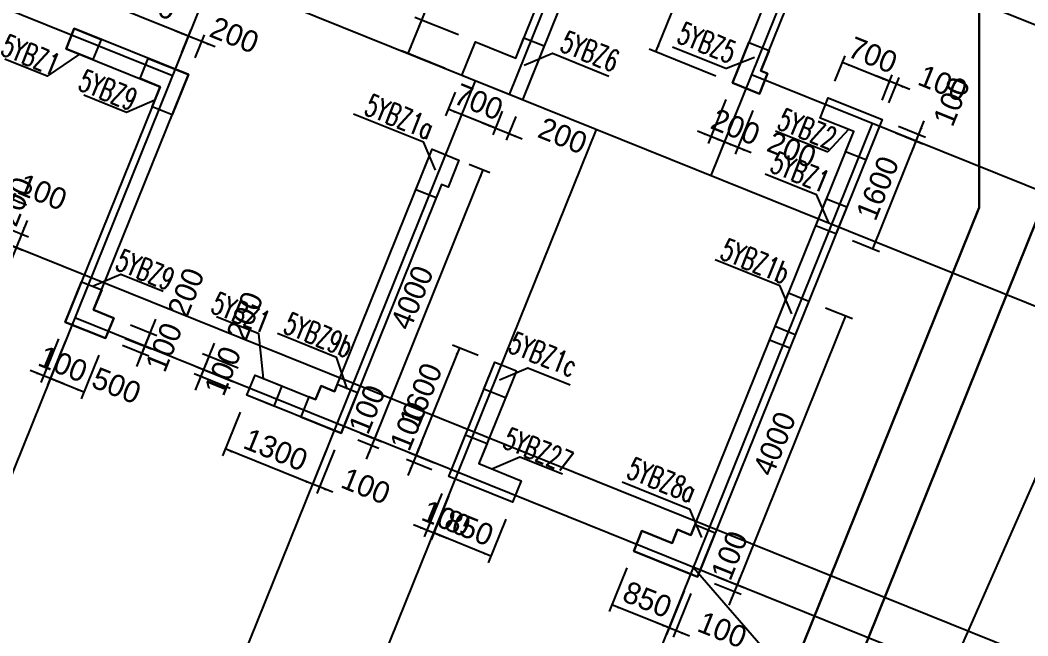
# Model space of a CAD drawing. Extents: x 387171 to 699106, y 11966 to 245688.
# Drawn here: x 553783 to 567677, y 69925 to 78418 of the extents above; entities that cross this region are included whole.
import ezdxf

# ---------------------------------------------------------------- set-up
doc = ezdxf.new("R2010")
doc.units = 0
doc.header["$LTSCALE"] = 100
doc.header["$MEASUREMENT"] = 0
doc.linetypes.add('DASHED', pattern=[19.05, 12.7, -6.35])
for name, color, linetype in [('b边缘构件', 235, 'Continuous'), ('COLU_DASH', 9, 'DASHED'), ('DOTE', 253, 'Continuous'), ('h后浇带(新)', 1, 'Continuous'), ('wall-主楼', 2, 'Continuous'), ('Y阴影', 254, 'Continuous'), ('小尺寸', 4, 'Continuous'), ('边缘构件标注', 1, 'Continuous')]:
    doc.layers.add(name, color=color, linetype=linetype)
doc.styles.get("Standard").update_dxf_attribs({"font": 'standard'})
doc.styles.add('tk', font='tk')
doc.dimstyles.get("Standard").update_dxf_attribs({"dimtxt": 300, "dimasz": 100, "dimexe": 100, "dimexo": 250, "dimgap": 100, "dimtad": 0, "dimtoh": 1, "dimdec": 0, "dimdsep": 46, "dimcen": 0.09, "dimclrt": 7, "dimadec": 0, "dimazin": 0, "dimtfac": 1, "dimtdec": 4, "dimtofl": 0, "dimtmove": 0, "dimatfit": 3, "dimfxl": 1, "dimtolj": 1, "dimtzin": 0, "dimarcsym": 0})

# ---------------------------------------------------------------- blocks, each defined once
blk = doc.blocks.new('*D810')
at = {"layer": '小尺寸', "color": 0, "linetype": 'ByBlock', "lineweight": -2}
for p, q in [((559780, 77425), (559648, 77097)), ((560335, 76928), (559686, 77190)), ((560430, 77163), (560298, 76835))]:
    blk.add_line(p, q, dxfattribs=at)
for points in [[(559686, 77190), (559785, 77168), (559772, 77137)], [(560335, 76928), (560236, 76950), (560248, 76981)]]:
    blk.add_solid(points, dxfattribs=at)
at = {"layer": '小尺寸', "color": 7, "linetype": 'Continuous', "lineweight": -2, "insert": (560104, 77291), "char_height": 300, "width": 566.67, "attachment_point": 5, "rotation": 338.0454, "style": 'tk'}
blk.add_mtext('700', dxfattribs=at)
blk = doc.blocks.new('*D676')
at = {"layer": '小尺寸', "color": 0, "linetype": 'ByBlock', "lineweight": -2}
for p, q in [((559132, 77956), (559319, 78419)), ((559829, 78214), (559226, 78457)), ((559642, 77750), (559039, 77993))]:
    blk.add_line(p, q, dxfattribs=at)
for points in [[(559319, 78419), (559297, 78320), (559266, 78333)], [(559132, 77956), (559154, 78055), (559185, 78042)]]:
    blk.add_solid(points, dxfattribs=at)
at = {"layer": '小尺寸', "color": 7, "linetype": 'Continuous', "lineweight": -2, "insert": (559230, 78868), "char_height": 300, "width": 566.67, "attachment_point": 5, "rotation": 68.0454, "style": 'tk'}
blk.add_mtext('500', dxfattribs=at)
blk = doc.blocks.new('*D401')
at = {"layer": '小尺寸', "color": 0, "linetype": 'ByBlock', "lineweight": -2}
for p, q in [((558022, 72527), (557779, 71924)), ((558115, 72490), (557872, 71887)), ((558094, 71905), (557631, 72092))]:
    blk.add_line(p, q, dxfattribs=at)
for points in [[(557816, 72017), (557717, 72039), (557730, 72070)], [(557909, 71979), (558008, 71957), (557995, 71927)]]:
    blk.add_solid(points, dxfattribs=at)
at = {"layer": '小尺寸', "color": 7, "linetype": 'Continuous', "lineweight": -2, "insert": (558550, 71991), "char_height": 300, "width": 476.67, "attachment_point": 5, "rotation": 338.0454, "style": 'tk'}
blk.add_mtext('100', dxfattribs=at)
blk = doc.blocks.new('*D1266')
at = {"layer": '小尺寸', "color": 0, "linetype": 'ByBlock', "lineweight": -2}
for p, q in [((556816, 73013), (556573, 72410)), ((558022, 72527), (557779, 71924)), ((557816, 72017), (556610, 72503))]:
    blk.add_line(p, q, dxfattribs=at)
for points in [[(556610, 72503), (556709, 72481), (556697, 72450)], [(557816, 72017), (557717, 72039), (557730, 72070)]]:
    blk.add_solid(points, dxfattribs=at)
at = {"layer": '小尺寸', "color": 7, "linetype": 'Continuous', "lineweight": -2, "insert": (557307, 72492), "char_height": 300, "width": 690, "attachment_point": 5, "rotation": 338.0454, "style": 'tk'}
blk.add_mtext('1300', dxfattribs=at)
blk = doc.blocks.new('*D1141')
at = {"layer": '小尺寸', "color": 0, "linetype": 'ByBlock', "lineweight": -2}
for p, q in [((559691, 71854), (559448, 71251)), ((560480, 71536), (560237, 70933)), ((560274, 71026), (559486, 71344))]:
    blk.add_line(p, q, dxfattribs=at)
for points in [[(559486, 71344), (559585, 71322), (559572, 71291)], [(560274, 71026), (560175, 71048), (560187, 71079)]]:
    blk.add_solid(points, dxfattribs=at)
at = {"layer": '小尺寸', "color": 7, "linetype": 'Continuous', "lineweight": -2, "insert": (559973, 71417), "char_height": 300, "width": 566.67, "attachment_point": 5, "rotation": 338.0454, "style": 'tk'}
blk.add_mtext('850', dxfattribs=at)
blk = doc.blocks.new('*D2029')
at = {"layer": '小尺寸', "color": 0, "linetype": 'ByBlock', "lineweight": -2}
for p, q in [((559599, 71891), (559355, 71289)), ((559691, 71854), (559448, 71251)), ((559671, 71269), (559207, 71456))]:
    blk.add_line(p, q, dxfattribs=at)
for points in [[(559393, 71381), (559294, 71403), (559306, 71434)], [(559486, 71344), (559585, 71322), (559572, 71291)]]:
    blk.add_solid(points, dxfattribs=at)
at = {"layer": '小尺寸', "color": 7, "linetype": 'Continuous', "lineweight": -2, "insert": (559659, 71543), "char_height": 300, "width": 476.67, "attachment_point": 5, "rotation": 338.0454, "style": 'tk'}
blk.add_mtext('100', dxfattribs=at)
blk = doc.blocks.new('*D1644')
at = {"layer": '小尺寸', "color": 0, "linetype": 'ByBlock', "lineweight": -2}
for p, q in [((562937, 70545), (562694, 69943)), ((563030, 70508), (562787, 69905)), ((563010, 69923), (562546, 70110))]:
    blk.add_line(p, q, dxfattribs=at)
for points in [[(562732, 70035), (562633, 70057), (562645, 70088)], [(562825, 69998), (562924, 69976), (562911, 69945)]]:
    blk.add_solid(points, dxfattribs=at)
at = {"layer": '小尺寸', "color": 7, "linetype": 'Continuous', "lineweight": -2, "insert": (563465, 70009), "char_height": 300, "width": 476.67, "attachment_point": 5, "rotation": 338.0454, "style": 'tk'}
blk.add_mtext('100', dxfattribs=at)
blk = doc.blocks.new('*D1591')
at = {"layer": '小尺寸', "color": 0, "linetype": 'ByBlock', "lineweight": -2}
for p, q in [((562149, 70863), (561906, 70260)), ((562937, 70545), (562694, 69943)), ((562732, 70035), (561943, 70353))]:
    blk.add_line(p, q, dxfattribs=at)
for points in [[(561943, 70353), (562042, 70331), (562030, 70300)], [(562732, 70035), (562633, 70057), (562645, 70088)]]:
    blk.add_solid(points, dxfattribs=at)
at = {"layer": '小尺寸', "color": 7, "linetype": 'Continuous', "lineweight": -2, "insert": (562431, 70426), "char_height": 300, "width": 566.67, "attachment_point": 5, "rotation": 338.0454, "style": 'tk'}
blk.add_mtext('850', dxfattribs=at)
blk = doc.blocks.new('*D2508')
at = {"layer": '小尺寸', "color": 0, "linetype": 'ByBlock', "lineweight": -2}
for p, q in [((565667, 77316), (565808, 77666)), ((566049, 77461), (565585, 77648)), ((565759, 77279), (565901, 77629))]:
    blk.add_line(p, q, dxfattribs=at)
for points in [[(565770, 77573), (565671, 77595), (565684, 77626)], [(565863, 77536), (565962, 77514), (565950, 77483)]]:
    blk.add_solid(points, dxfattribs=at)
at = {"layer": '小尺寸', "color": 7, "linetype": 'Continuous', "lineweight": -2, "insert": (566504, 77547), "char_height": 300, "width": 476.67, "attachment_point": 5, "rotation": 338.0454, "style": 'tk'}
blk.add_mtext('100', dxfattribs=at)
blk = doc.blocks.new('*D2079')
at = {"layer": '小尺寸', "color": 0, "linetype": 'ByBlock', "lineweight": -2}
for p, q in [((565017, 77578), (565159, 77928)), ((565770, 77573), (565121, 77835)), ((565667, 77316), (565808, 77666))]:
    blk.add_line(p, q, dxfattribs=at)
for points in [[(565121, 77835), (565220, 77813), (565208, 77782)], [(565770, 77573), (565671, 77595), (565684, 77626)]]:
    blk.add_solid(points, dxfattribs=at)
at = {"layer": '小尺寸', "color": 7, "linetype": 'Continuous', "lineweight": -2, "insert": (565539, 77936), "char_height": 300, "width": 566.67, "attachment_point": 5, "rotation": 338.0454, "style": 'tk'}
blk.add_mtext('700', dxfattribs=at)
blk = doc.blocks.new('*D3032')
at = {"layer": '小尺寸', "color": 0, "linetype": 'ByBlock', "lineweight": -2}
for p, q in [((565858, 76862), (566229, 76712)), ((565538, 75266), (566136, 76750)), ((565259, 75378), (565630, 75228))]:
    blk.add_line(p, q, dxfattribs=at)
for points in [[(566136, 76750), (566114, 76651), (566083, 76663)], [(565538, 75266), (565560, 75365), (565591, 75352)]]:
    blk.add_solid(points, dxfattribs=at)
at = {"layer": '小尺寸', "color": 7, "linetype": 'Continuous', "lineweight": -2, "insert": (565605, 76101), "char_height": 300, "width": 685, "attachment_point": 5, "rotation": 68.0454, "style": 'tk'}
blk.add_mtext('1600', dxfattribs=at)
blk = doc.blocks.new('*D2980')
at = {"layer": '小尺寸', "color": 0, "linetype": 'ByBlock', "lineweight": -2}
for p, q in [((566061, 76564), (566248, 77028)), ((565858, 76862), (566229, 76712)), ((565895, 76954), (566266, 76805))]:
    blk.add_line(p, q, dxfattribs=at)
for points in [[(566173, 76842), (566195, 76941), (566226, 76929)], [(566136, 76750), (566114, 76651), (566083, 76663)]]:
    blk.add_solid(points, dxfattribs=at)
at = {"layer": '小尺寸', "color": 7, "linetype": 'Continuous', "lineweight": -2, "insert": (566626, 77296), "char_height": 300, "width": 476.67, "attachment_point": 5, "rotation": 68.0454, "style": 'tk'}
blk.add_mtext('100', dxfattribs=at)
blk = doc.blocks.new('*D3732')
at = {"layer": '小尺寸', "color": 0, "linetype": 'ByBlock', "lineweight": -2}
for p, q in [((563698, 77247), (563455, 76644)), ((563884, 77172), (563641, 76569)), ((563864, 76587), (563307, 76812))]:
    blk.add_line(p, q, dxfattribs=at)
for points in [[(563493, 76737), (563394, 76759), (563406, 76790)], [(563678, 76662), (563777, 76640), (563765, 76609)]]:
    blk.add_solid(points, dxfattribs=at)
at = {"layer": '小尺寸', "color": 7, "linetype": 'Continuous', "lineweight": -2, "insert": (564422, 76632), "char_height": 300, "width": 566.67, "attachment_point": 5, "rotation": 338.0454, "style": 'tk'}
blk.add_mtext('200', dxfattribs=at)
blk = doc.blocks.new('*D4224')
at = {"layer": '小尺寸', "color": 0, "linetype": 'ByBlock', "lineweight": -2}
for p, q in [((563513, 77322), (563270, 76719)), ((563698, 77247), (563455, 76644)), ((563678, 76662), (563122, 76886))]:
    blk.add_line(p, q, dxfattribs=at)
for points in [[(563307, 76812), (563208, 76834), (563220, 76865)], [(563493, 76737), (563591, 76715), (563579, 76684)]]:
    blk.add_solid(points, dxfattribs=at)
at = {"layer": '小尺寸', "color": 7, "linetype": 'Continuous', "lineweight": -2, "insert": (563647, 76944), "char_height": 300, "width": 566.67, "attachment_point": 5, "rotation": 338.0454, "style": 'tk'}
blk.add_mtext('200', dxfattribs=at)
blk = doc.blocks.new('*D262')
at = {"layer": '小尺寸', "color": 0, "linetype": 'ByBlock', "lineweight": -2}
for p, q in [((562549, 77980), (563409, 80113)), ((563724, 79986), (563316, 80150)), ((563374, 77647), (562456, 78017))]:
    blk.add_line(p, q, dxfattribs=at)
for points in [[(563409, 80113), (563387, 80014), (563356, 80027)], [(562549, 77980), (562571, 78079), (562602, 78066)]]:
    blk.add_solid(points, dxfattribs=at)
at = {"layer": '小尺寸', "color": 7, "linetype": 'Continuous', "lineweight": -2, "insert": (562747, 79140), "char_height": 300, "width": 780, "attachment_point": 5, "rotation": 68.0454, "style": 'tk'}
blk.add_mtext('2300', dxfattribs=at)
blk = doc.blocks.new('*D1343')
at = {"layer": '小尺寸', "color": 0, "linetype": 'ByBlock', "lineweight": -2}
for p, q in [((560430, 77163), (560298, 76835)), ((560706, 76778), (560149, 77003)), ((560615, 77088), (560483, 76761))]:
    blk.add_line(p, q, dxfattribs=at)
for points in [[(560335, 76928), (560236, 76950), (560248, 76981)], [(560520, 76853), (560619, 76831), (560607, 76800)]]:
    blk.add_solid(points, dxfattribs=at)
at = {"layer": '小尺寸', "color": 7, "linetype": 'Continuous', "lineweight": -2, "insert": (561264, 76823), "char_height": 300, "width": 566.67, "attachment_point": 5, "rotation": 338.0454, "style": 'tk'}
blk.add_mtext('200', dxfattribs=at)
blk = doc.blocks.new('*D3365')
at = {"layer": '小尺寸', "color": 0, "linetype": 'ByBlock', "lineweight": -2}
for p, q in [((559319, 78419), (560478, 81295)), ((560988, 81089), (560385, 81332)), ((559829, 78214), (559226, 78457))]:
    blk.add_line(p, q, dxfattribs=at)
for points in [[(560478, 81295), (560456, 81196), (560425, 81208)], [(559319, 78419), (559341, 78518), (559372, 78506)]]:
    blk.add_solid(points, dxfattribs=at)
at = {"layer": '小尺寸', "color": 7, "linetype": 'Continuous', "lineweight": -2, "insert": (559666, 79950), "char_height": 300, "width": 775, "attachment_point": 5, "rotation": 68.0454, "style": 'tk'}
blk.add_mtext('3100', dxfattribs=at)
blk = doc.blocks.new('*D2612')
at = {"layer": '小尺寸', "color": 0, "linetype": 'ByBlock', "lineweight": -2}
for p, q in [((565164, 74338), (563668, 70628)), ((564888, 74449), (565257, 74301)), ((563393, 70739), (563761, 70591))]:
    blk.add_line(p, q, dxfattribs=at)
for points in [[(565164, 74338), (565142, 74239), (565111, 74252)], [(563668, 70628), (563690, 70727), (563721, 70715)]]:
    blk.add_solid(points, dxfattribs=at)
at = {"layer": '小尺寸', "color": 7, "linetype": 'Continuous', "lineweight": -2, "insert": (564184, 72577), "char_height": 300, "width": 790, "attachment_point": 5, "rotation": 68.0454, "style": 'tk'}
blk.add_mtext('4000', dxfattribs=at)
blk = doc.blocks.new('*D2484')
at = {"layer": '小尺寸', "color": 0, "linetype": 'ByBlock', "lineweight": -2}
for p, q in [((563393, 70739), (563761, 70591)), ((563743, 70814), (563556, 70350)), ((563356, 70646), (563724, 70498))]:
    blk.add_line(p, q, dxfattribs=at)
for points in [[(563668, 70628), (563690, 70727), (563721, 70715)], [(563631, 70535), (563609, 70436), (563578, 70449)]]:
    blk.add_solid(points, dxfattribs=at)
at = {"layer": '小尺寸', "color": 7, "linetype": 'Continuous', "lineweight": -2, "insert": (563563, 71035), "char_height": 300, "width": 476.67, "attachment_point": 5, "rotation": 68.0454, "style": 'tk'}
blk.add_mtext('100', dxfattribs=at)
blk = doc.blocks.new('*D3445')
at = {"layer": '小尺寸', "color": 0, "linetype": 'ByBlock', "lineweight": -2}
for p, q in [((558559, 72364), (558746, 72828)), ((558477, 72721), (558764, 72605)), ((558440, 72628), (558727, 72512))]:
    blk.add_line(p, q, dxfattribs=at)
for points in [[(558671, 72643), (558693, 72742), (558724, 72729)], [(558634, 72550), (558612, 72451), (558581, 72463)]]:
    blk.add_solid(points, dxfattribs=at)
at = {"layer": '小尺寸', "color": 7, "linetype": 'Continuous', "lineweight": -2, "insert": (558566, 73050), "char_height": 300, "width": 476.67, "attachment_point": 5, "rotation": 68.0454, "style": 'tk'}
blk.add_mtext('100', dxfattribs=at)
blk = doc.blocks.new('*D3036')
at = {"layer": '小尺寸', "color": 0, "linetype": 'ByBlock', "lineweight": -2}
for p, q in [((559973, 76431), (560259, 76315)), ((558671, 72643), (560167, 76352)), ((558477, 72721), (558764, 72605))]:
    blk.add_line(p, q, dxfattribs=at)
for points in [[(560167, 76352), (560145, 76254), (560114, 76266)], [(558671, 72643), (558693, 72742), (558724, 72729)]]:
    blk.add_solid(points, dxfattribs=at)
at = {"layer": '小尺寸', "color": 7, "linetype": 'Continuous', "lineweight": -2, "insert": (559187, 74591), "char_height": 300, "width": 790, "attachment_point": 5, "rotation": 68.0454, "style": 'tk'}
blk.add_mtext('4000', dxfattribs=at)
blk = doc.blocks.new('*D3947')
at = {"layer": '小尺寸', "color": 0, "linetype": 'ByBlock', "lineweight": -2}
for p, q in [((560096, 73793), (559746, 73934)), ((559839, 73897), (559240, 72413)), ((559497, 72309), (559148, 72450))]:
    blk.add_line(p, q, dxfattribs=at)
for points in [[(559839, 73897), (559817, 73798), (559786, 73811)], [(559240, 72413), (559262, 72512), (559293, 72500)]]:
    blk.add_solid(points, dxfattribs=at)
at = {"layer": '小尺寸', "color": 7, "linetype": 'Continuous', "lineweight": -2, "insert": (559308, 73249), "char_height": 300, "width": 685, "attachment_point": 5, "rotation": 68.0454, "style": 'tk'}
blk.add_mtext('1600', dxfattribs=at)
blk = doc.blocks.new('*D3851')
at = {"layer": '小尺寸', "color": 0, "linetype": 'ByBlock', "lineweight": -2}
for p, q in [((559315, 72599), (559128, 72135)), ((559497, 72309), (559148, 72450)), ((559460, 72217), (559110, 72358))]:
    blk.add_line(p, q, dxfattribs=at)
for points in [[(559240, 72413), (559262, 72512), (559293, 72500)], [(559203, 72320), (559181, 72221), (559150, 72234)]]:
    blk.add_solid(points, dxfattribs=at)
at = {"layer": '小尺寸', "color": 7, "linetype": 'Continuous', "lineweight": -2, "insert": (559135, 72820), "char_height": 300, "width": 476.67, "attachment_point": 5, "rotation": 68.0454, "style": 'tk'}
blk.add_mtext('100', dxfattribs=at)
blk = doc.blocks.new('*D4771')
at = {"layer": '小尺寸', "color": 0, "linetype": 'ByBlock', "lineweight": -2}
for p, q in [((554405, 73985), (554162, 73382)), ((554868, 73798), (554625, 73195)), ((554663, 73288), (554199, 73475))]:
    blk.add_line(p, q, dxfattribs=at)
for points in [[(554199, 73475), (554298, 73453), (554286, 73422)], [(554663, 73288), (554564, 73310), (554576, 73341)]]:
    blk.add_solid(points, dxfattribs=at)
at = {"layer": '小尺寸', "color": 7, "linetype": 'Continuous', "lineweight": -2, "insert": (555112, 73377), "char_height": 300, "width": 566.67, "attachment_point": 5, "rotation": 338.0454, "style": 'tk'}
blk.add_mtext('500', dxfattribs=at)
blk = doc.blocks.new('*D4360')
at = {"layer": '小尺寸', "color": 0, "linetype": 'ByBlock', "lineweight": -2}
for p, q in [((554312, 74022), (554069, 73420)), ((554405, 73985), (554162, 73382)), ((554384, 73400), (553921, 73587))]:
    blk.add_line(p, q, dxfattribs=at)
for points in [[(554106, 73512), (554007, 73534), (554020, 73565)], [(554199, 73475), (554298, 73453), (554286, 73422)]]:
    blk.add_solid(points, dxfattribs=at)
at = {"layer": '小尺寸', "color": 7, "linetype": 'Continuous', "lineweight": -2, "insert": (554373, 73674), "char_height": 300, "width": 476.67, "attachment_point": 5, "rotation": 338.0454, "style": 'tk'}
blk.add_mtext('100', dxfattribs=at)
blk = doc.blocks.new('*D525')
at = {"layer": '小尺寸', "color": 0, "linetype": 'ByBlock', "lineweight": -2}
for p, q in [((556201, 73315), (556387, 73779)), ((556678, 73338), (556183, 73538)), ((556715, 73431), (556220, 73631))]:
    blk.add_line(p, q, dxfattribs=at)
for points in [[(556313, 73593), (556335, 73692), (556366, 73680)], [(556275, 73501), (556253, 73402), (556222, 73414)]]:
    blk.add_solid(points, dxfattribs=at)
at = {"layer": '小尺寸', "color": 7, "linetype": 'Continuous', "lineweight": -2, "insert": (556577, 73580), "char_height": 300, "width": 476.67, "attachment_point": 5, "rotation": 68.0454, "style": 'tk'}
blk.add_mtext('100', dxfattribs=at)
blk = doc.blocks.new('*D416')
at = {"layer": '小尺寸', "color": 0, "linetype": 'ByBlock', "lineweight": -2}
for p, q in [((556238, 73408), (556462, 73964)), ((556790, 73617), (556295, 73816)), ((556715, 73431), (556220, 73631))]:
    blk.add_line(p, q, dxfattribs=at)
for points in [[(556387, 73779), (556409, 73878), (556440, 73865)], [(556313, 73593), (556291, 73494), (556260, 73507)]]:
    blk.add_solid(points, dxfattribs=at)
at = {"layer": '小尺寸', "color": 7, "linetype": 'Continuous', "lineweight": -2, "insert": (556882, 74336), "char_height": 300, "width": 566.67, "attachment_point": 5, "rotation": 68.0454, "style": 'tk'}
blk.add_mtext('200', dxfattribs=at)
blk = doc.blocks.new('*D145')
at = {"layer": '小尺寸', "color": 0, "linetype": 'ByBlock', "lineweight": -2}
for p, q in [((555306, 74215), (555668, 74069)), ((555650, 74292), (555426, 73735)), ((555231, 74029), (555593, 73883))]:
    blk.add_line(p, q, dxfattribs=at)
for points in [[(555575, 74106), (555597, 74205), (555628, 74193)], [(555501, 73921), (555479, 73822), (555448, 73834)]]:
    blk.add_solid(points, dxfattribs=at)
at = {"layer": '小尺寸', "color": 7, "linetype": 'Continuous', "lineweight": -2, "insert": (556070, 74663), "char_height": 300, "width": 566.67, "attachment_point": 5, "rotation": 68.0454, "style": 'tk'}
blk.add_mtext('200', dxfattribs=at)
blk = doc.blocks.new('*D955')
at = {"layer": '小尺寸', "color": 0, "linetype": 'ByBlock', "lineweight": -2}
for p, q in [((555575, 74106), (555388, 73642)), ((555194, 73937), (555556, 73790)), ((555231, 74029), (555593, 73883))]:
    blk.add_line(p, q, dxfattribs=at)
for points in [[(555501, 73921), (555523, 74020), (555553, 74007)], [(555463, 73828), (555441, 73729), (555410, 73741)]]:
    blk.add_solid(points, dxfattribs=at)
at = {"layer": '小尺寸', "color": 7, "linetype": 'Continuous', "lineweight": -2, "insert": (555765, 73907), "char_height": 300, "width": 476.67, "attachment_point": 5, "rotation": 68.0454, "style": 'tk'}
blk.add_mtext('100', dxfattribs=at)
blk = doc.blocks.new('*D680')
at = {"layer": '小尺寸', "color": 0, "linetype": 'ByBlock', "lineweight": -2}
for p, q in [((556474, 78048), (555917, 78273)), ((556012, 77973), (556140, 78291)), ((556198, 77898), (556326, 78216))]:
    blk.add_line(p, q, dxfattribs=at)
for points in [[(556103, 78198), (556004, 78220), (556016, 78251)], [(556288, 78123), (556387, 78101), (556375, 78070)]]:
    blk.add_solid(points, dxfattribs=at)
at = {"layer": '小尺寸', "color": 7, "linetype": 'Continuous', "lineweight": -2, "insert": (556737, 78212), "char_height": 300, "width": 566.67, "attachment_point": 5, "rotation": 338.0454, "style": 'tk'}
blk.add_mtext('200', dxfattribs=at)
blk = doc.blocks.new('*D1775')
at = {"layer": '小尺寸', "color": 0, "linetype": 'ByBlock', "lineweight": -2}
for p, q in [((554621, 78534), (554749, 78852)), ((556103, 78198), (554712, 78759)), ((556012, 77973), (556140, 78291))]:
    blk.add_line(p, q, dxfattribs=at)
for points in [[(554712, 78759), (554811, 78737), (554798, 78706)], [(556103, 78198), (556004, 78220), (556016, 78251)]]:
    blk.add_solid(points, dxfattribs=at)
at = {"layer": '小尺寸', "color": 7, "linetype": 'Continuous', "lineweight": -2, "insert": (555501, 78710), "char_height": 300, "width": 690, "attachment_point": 5, "rotation": 338.0454, "style": 'tk'}
blk.add_mtext('1500', dxfattribs=at)
blk = doc.blocks.new('*D1490')
at = {"layer": '小尺寸', "color": 0, "linetype": 'ByBlock', "lineweight": -2}
for p, q in [((553869, 75866), (553405, 76053)), ((553462, 75659), (553628, 76071)), ((553555, 75621), (553721, 76033))]:
    blk.add_line(p, q, dxfattribs=at)
for points in [[(553591, 75978), (553492, 76000), (553504, 76031)], [(553683, 75940), (553782, 75918), (553770, 75888)]]:
    blk.add_solid(points, dxfattribs=at)
at = {"layer": '小尺寸', "color": 7, "linetype": 'Continuous', "lineweight": -2, "insert": (554091, 76046), "char_height": 300, "width": 476.67, "attachment_point": 5, "rotation": 338.0454, "style": 'tk'}
blk.add_mtext('100', dxfattribs=at)
blk = doc.blocks.new('*D1891')
at = {"layer": '小尺寸', "color": 0, "linetype": 'ByBlock', "lineweight": -2}
for p, q in [((553879, 75653), (553655, 75096)), ((553629, 75538), (553897, 75430)), ((553554, 75352), (553822, 75244))]:
    blk.add_line(p, q, dxfattribs=at)
for points in [[(553804, 75467), (553826, 75566), (553857, 75554)], [(553729, 75282), (553707, 75183), (553677, 75195)]]:
    blk.add_solid(points, dxfattribs=at)
at = {"layer": '小尺寸', "color": 7, "linetype": 'Continuous', "lineweight": -2, "insert": (553716, 75916), "char_height": 300, "width": 566.67, "attachment_point": 5, "rotation": 68.0454, "style": 'tk'}
blk.add_mtext('200', dxfattribs=at)
blk = doc.blocks.new('1')
at = {"layer": 'h后浇带(新)', "color": 6, "lineweight": 30}
blk.add_line((617314, 550350), (631479, 534314), dxfattribs=at)
for points in [[(632181, 534727), (634510, 528149), (635020, 526711)], [(631479, 534314), (633756, 527882), (634068, 527003)]]:
    blk.add_lwpolyline(points, dxfattribs=at)
blk = doc.blocks.new('后浇带现场')
at = {"color": 1, "lineweight": 30, "rotation": 318.5460777723208}
blk.add_blockref('1', (-77006, 620463), dxfattribs=at)

msp = doc.modelspace()

# ---------------------------------------------------------------- hatches: boundary and pattern name
at = {"layer": 'Y阴影'}
h = msp.add_hatch(dxfattribs=at)
h.set_pattern_fill('ANSI31', color=256, scale=25, angle=-21.95462, style=0)
h.set_pattern_definition([])
h.paths.add_polyline_path([(554898.6, 78152.6), (554786.4, 77874.4), (554415.4, 78023.9), (554527.6, 78302.2)], flags=0)
h = msp.add_hatch(dxfattribs=at)
h.set_pattern_fill('ANSI31', color=256, scale=25, angle=-21.95462, style=0)
h.set_pattern_definition([])
h.paths.add_polyline_path([(564089.3, 77682.4), (563977.1, 77404.1), (563606.1, 77553.7), (563830.4, 78110.1), (564108.7, 77998), (563996.5, 77719.7)], flags=0)
h = msp.add_hatch(dxfattribs=at)
h.set_pattern_fill('ANSI31', color=256, scale=25, angle=-21.95462, style=0)
h.set_pattern_definition([])
h.paths.add_polyline_path([(556104.3, 77666.6), (555880, 77110.1), (555601.7, 77222.2), (555713.9, 77500.5), (555435.6, 77612.7), (555547.8, 77890.9)], flags=0)
h = msp.add_hatch(dxfattribs=at)
h.set_pattern_fill('ANSI31', color=256, scale=25, angle=-21.95462, style=0)
h.set_pattern_definition([])
h.paths.add_polyline_path([(565666, 77046.8), (565441.7, 76490.3), (565163.4, 76602.4), (565275.6, 76880.7), (564811.8, 77067.6), (564924, 77345.9)], flags=0)
h = msp.add_hatch(dxfattribs=at)
h.set_pattern_fill('ANSI31', color=256, scale=25, angle=-21.95462, style=0)
h.set_pattern_definition([])
h.paths.add_polyline_path([(559516.6, 75967.6), (559238.3, 76079.8), (559462.6, 76636.3), (559833.6, 76486.7), (559684.1, 76115.7), (559591.3, 76153.1)], flags=0)
h = msp.add_hatch(dxfattribs=at)
h.set_pattern_fill('ANSI31', color=256, scale=25, angle=-21.95462, style=0)
h.set_pattern_definition([])
h.paths.add_polyline_path([(565180, 75841.1), (565030.4, 75470.1), (564752.2, 75582.2), (564901.7, 75953.2)], flags=0)
h = msp.add_hatch(dxfattribs=at)
h.set_pattern_fill('ANSI31', color=256, scale=25, angle=-21.95462, style=0)
h.set_pattern_definition([])
h.paths.add_polyline_path([(555074, 74308.2), (554961.8, 74030), (554405.3, 74254.3), (554629.7, 74810.8), (554907.9, 74698.6), (554795.7, 74420.4)], flags=0)
h = msp.add_hatch(dxfattribs=at)
h.set_pattern_fill('ANSI31', color=256, scale=25, angle=-21.95462, style=0)
h.set_pattern_definition([])
h.paths.add_polyline_path([(564656.5, 74542.6), (564469.6, 74078.8), (564191.4, 74191), (564378.3, 74654.7)], flags=0)
h = msp.add_hatch(dxfattribs=at)
h.set_pattern_fill('ANSI31', color=256, scale=25, angle=-21.95462, style=0)
h.set_pattern_definition([])
h.paths.add_polyline_path([(560624.4, 73580.3), (560474.8, 73209.3), (560178, 73329), (560327.6, 73699.9)], flags=0)
h = msp.add_hatch(dxfattribs=at)
h.set_pattern_fill('ANSI31', color=256, scale=25, angle=-21.95462, style=0)
h.set_pattern_definition([])
h.paths.add_polyline_path([(557280.5, 73095.3), (556909.5, 73244.8), (557021.7, 73523.1), (557392.7, 73373.5)], flags=0)
h = msp.add_hatch(dxfattribs=at)
h.set_pattern_fill('ANSI31', color=256, scale=25, angle=-21.95462, style=0)
h.set_pattern_definition([])
h.paths.add_polyline_path([(558432.3, 73277.9), (558154.1, 73390.1), (558116.8, 73297.6), (557931.3, 73372.4), (557856.5, 73186.9), (557763.7, 73224), (557651.5, 72945.7), (558208, 72721.4)], flags=0)
h = msp.add_hatch(dxfattribs=at)
h.set_pattern_fill('ANSI31', color=256, scale=25, angle=-21.95462, style=0)
h.set_pattern_definition([])
h.paths.add_polyline_path([(560692.7, 72064.9), (560573.1, 71768.1), (559692, 72123.2), (559923.8, 72698.3), (560220.6, 72578.6), (560108.4, 72300.4)], flags=0)
h = msp.add_hatch(dxfattribs=at)
h.set_pattern_fill('ANSI31', color=256, scale=25, angle=-21.95462, style=0)
h.set_pattern_definition([])
h.paths.add_polyline_path([(563088.4, 71454.9), (563032.3, 71315.8), (562846.8, 71390.6), (562772.1, 71205.1), (562354.7, 71373.3), (562242.5, 71095.1), (563123.7, 70739.9), (563366.7, 71342.8)], flags=0)

# ---------------------------------------------------------------- linework, layer by layer
at = {"layer": 'b边缘构件'}
for points in [[(554898.6, 78152.6), (554786.4, 77874.4), (554415.4, 78023.9), (554527.6, 78302.2), (554898.6, 78152.6)], [(560617.3, 77895.9), (560729.5, 78174.1), (561007.7, 78062), (560708.6, 77320), (559873.9, 77656.5), (560060.8, 78120.2), (560617.3, 77895.9), (560729.5, 78174.1)], [(564089.3, 77682.4), (563977.1, 77404.1), (563606.1, 77553.7), (563830.4, 78110.1), (564108.7, 77998), (563996.5, 77719.7), (564089.3, 77682.4)], [(556104.3, 77666.6), (555880, 77110.1), (555601.7, 77222.2), (555713.9, 77500.5), (555435.6, 77612.7), (555547.8, 77890.9), (556104.3, 77666.6)], [(565666, 77046.8), (565441.7, 76490.3), (565163.4, 76602.4), (565275.6, 76880.7), (564811.8, 77067.6), (564924, 77345.9), (565666, 77046.8)], [(559516.6, 75967.6), (559238.3, 76079.8), (559462.6, 76636.3), (559833.6, 76486.7), (559684.1, 76115.7), (559591.3, 76153.1), (559516.6, 75967.6)], [(565180, 75841.1), (565030.4, 75470.1), (564752.2, 75582.2), (564901.7, 75953.2), (565180, 75841.1)], [(555074, 74308.2), (554961.8, 74030), (554405.3, 74254.3), (554629.7, 74810.8), (554907.9, 74698.6), (554795.7, 74420.4), (555074, 74308.2)], [(564656.5, 74542.6), (564469.6, 74078.8), (564191.4, 74191), (564378.3, 74654.7), (564656.5, 74542.6)], [(560624.4, 73580.3), (560474.8, 73209.3), (560178, 73329), (560327.6, 73699.9), (560624.4, 73580.3)], [(557280.5, 73095.3), (556909.5, 73244.8), (557021.7, 73523.1), (557392.7, 73373.5), (557280.5, 73095.3)], [(560692.7, 72064.9), (560573.1, 71768.1), (559692, 72123.2), (559923.8, 72698.3), (560220.6, 72578.6), (560108.4, 72300.4), (560692.7, 72064.9)]]:
    msp.add_lwpolyline(points, dxfattribs=at)
for points in [[(558432.3, 73277.9), (558154.1, 73390.1), (558116.8, 73297.6), (557931.3, 73372.4), (557856.5, 73186.9), (557763.7, 73224), (557651.5, 72945.7), (558208, 72721.4)], [(563088.4, 71454.9), (563032.3, 71315.8), (562846.8, 71390.6), (562772.1, 71205.1), (562354.7, 71373.3), (562242.5, 71095.1), (563123.7, 70739.9), (563366.7, 71342.8)]]:
    msp.add_lwpolyline(points, close=True, dxfattribs=at)
at = {"layer": 'COLU_DASH'}
for p, q in [((559516.6, 75967.6), (559238.3, 76079.8)), ((564394.8, 73893.3), (564116.6, 74005.5))]:
    msp.add_line(p, q, dxfattribs=at)
at = {"layer": 'DOTE'}
for p, q in [((570831.9, 77120.7), (537661.8, 90491.8)), ((555881.4, 77648.6), (527362, 89144.9)), ((560169.8, 88286.9), (550186.9, 63522.1)), ((564250.7, 86641.8), (560523.1, 77394.8)), ((567033.1, 85520.2), (563305.6, 76273.2)), ((567832.5, 69596.5), (538343.4, 81483.7)), ((569514.9, 73770.2), (556442.2, 79039.8)), ((570075.7, 75161.4), (563866.4, 77664.4)), ((553804.1, 62063.9), (560059.4, 77581.7)), ((558719.7, 60082.4), (565535.8, 76991.4)), ((555473.6, 61391), (561728.9, 76908.7)), ((569231.6, 75409.9), (565835.4, 67679.7)), ((567608.1, 69040), (554535.5, 74309.7)), ((563068.3, 70870), (565835.4, 67679.7))]:
    msp.add_line(p, q, dxfattribs=at)
at = {"layer": 'wall-主楼'}
for points in [[(562489.9, 80267.8), (561979.8, 80473.4), (560708.6, 77320), (559873.9, 77656.5), (560060.8, 78120.2), (560617.3, 77895.9), (561813.7, 80863.8), (562602.1, 80546)], [(563993.3, 79985.2), (563881.1, 79707), (564391.2, 79501.4), (563606.1, 77553.7), (563977.1, 77404.1), (564089.3, 77682.4), (563996.5, 77719.7), (564781.6, 79667.4)], [(554405.3, 74254.3), (554961.8, 74030), (555074, 74308.2), (554795.7, 74420.4), (556104.3, 77666.6), (554527.6, 78302.1), (554415.4, 78023.9), (555713.9, 77500.5)], [(564811.8, 77067.6), (564924, 77345.9), (565666, 77046.8), (563123.7, 70739.9), (562242.5, 71095.1), (562354.7, 71373.3), (562772.1, 71205.1), (562846.8, 71390.6), (563032.3, 71315.8), (565275.6, 76880.7)], [(560624.4, 73580.3), (560108.4, 72300.4), (560692.7, 72064.8), (560573.1, 71768.1), (559692, 72123.2), (560327.6, 73699.9)]]:
    msp.add_lwpolyline(points, close=True, dxfattribs=at)
msp.add_lwpolyline([(559833.6, 76486.7), (559684.1, 76115.7), (559591.3, 76153.1), (558208, 72721.4), (556909.5, 73244.8), (557021.7, 73523.1), (557856.4, 73186.6), (557931.2, 73372.1), (558116.7, 73297.3), (559462.6, 76636.3), (559833.6, 76486.7)], dxfattribs=at)
at = {"layer": '边缘构件标注', "color": 200}
for p, q in [((562777.4, 78051.7), (563523.9, 77750.8)), ((563908.1, 77901.5), (563523.9, 77750.8)), ((558379, 77127), (559342.2, 76738.7)), ((564196, 76893.3), (564919.8, 76601.5)), ((565205.4, 76909), (564919.8, 76601.5)), ((559508.3, 76348.3), (559342.2, 76738.7)), ((564056.4, 76300.1), (564764.7, 76014.6)), ((564930.8, 75624.2), (564764.7, 76014.6)), ((563367.8, 75116), (564257.9, 74757.2)), ((564423.9, 74366.8), (564257.9, 74757.2)), ((557330.6, 74099.4), (558145.8, 73770.8)), ((558293.2, 73334), (558145.8, 73770.8)), ((562083.8, 72047.8), (563014.5, 71672.6)), ((563180.5, 71282.2), (563014.5, 71672.6))]:
    msp.add_line(p, q, dxfattribs=at)
for points in [[(554600.9, 77949.1), (554154.7, 77644.6), (553570.4, 77880.1)], [(560731.9, 77795.8), (561122.3, 77961.9), (561901.4, 77647.8)], [(555638.1, 77312.4), (555247.7, 77146.3), (554663.4, 77381.8)], [(554780.2, 74750.1), (555170.6, 74916.2), (555754.9, 74680.7)], [(557137.4, 73476.5), (557073.6, 74090.4), (556489.3, 74326)], [(560391.9, 73458.4), (560782.3, 73624.5), (561366.6, 73388.9)], [(560284.1, 72229.6), (560674.5, 72395.7), (561258.8, 72160.1)]]:
    msp.add_lwpolyline(points, dxfattribs=at)

# ---------------------------------------------------------------- block references
at = {"color": 3, "lineweight": 30}
msp.add_blockref('后浇带现场', (-182998.7, -527042.1), dxfattribs=at)

# ---------------------------------------------------------------- texts
at = {"layer": '边缘构件标注', "color": 200, "width": 0.7}
for s, p in [('5YBZ5', (562819.6, 78120.8)), ('5YBZ6', (561207, 78000)), ('5YBZ1', (553495.2, 77950.9)), ('5YBZ9', (554563.7, 77466.4)), ('5YBZ1a', (558508.5, 77127.8)), ('5YBZ2', (564202.2, 76931.3)), ('5YBZ1', (564103.1, 76335.9)), ('5YBZ1b', (563412.8, 75135.8)), ('5YBZ9', (555075.1, 74988.5)), ('5YBZ1', (556392.9, 74397)), ('5YBZ9b', (557391.6, 74116.9)), ('5YBZ1c', (560492.9, 73848.9)), ('5YBZ27', (560417, 72529.4)), ('5YBZ8a', (562125.6, 72117.8))]:
    msp.add_text(s, height=300, rotation=338.04538, dxfattribs=at).set_placement(p)

# ---------------------------------------------------------------- dimensions: what is measured, and where the dimension line sits
at = {"layer": '小尺寸'}
for p1, p2, distance, picture, middle in [((560060.8, 78120.2), (561219.8, 80995.4), 800, '*D3365', (559666.5, 79950.4)), ((559873.9, 77656.5), (560060.8, 78120.2), 800, '*D676', (558993.5, 78280.9)), ((565573.2, 77084.2), (564924, 77345.9), -527.4, '*D2079', (565539.3, 77936.1)), ((565666, 77046.8), (565573.2, 77084.2), -527.4, '*D2508', (566143.9, 77692.3)), ((560523.1, 77394.8), (559873.9, 77656.5), 503.2, '*D810', (560103.8, 77290.8)), ((565625.8, 76955.2), (565663.2, 77047.9), -550, '*D2980', (566480.6, 76936.1)), ((563977.1, 77404.1), (563791.6, 77478.9), 800, '*D3732', (563973.7, 76812.5)), ((565027.6, 75471.2), (565625.8, 76955.2), -550, '*D3032', (565604.9, 76101)), ((558115.3, 72758.8), (556909.5, 73244.8), 800, '*D1266', (557306.8, 72491.7)), ((558208, 72721.4), (558115.3, 72758.8), 800, '*D401', (558189.7, 72135.8)), ((559784.7, 72085.9), (559692, 72123.2), 800, '*D2029', (559299.1, 71688.6)), ((560573.1, 71768.1), (559784.7, 72085.9), 800, '*D1141', (559973.3, 71416.8)), ((563030.9, 70777.3), (562242.5, 71095.1), 800, '*D1591', (562431.1, 70426.1)), ((563123.7, 70739.9), (563030.9, 70777.3), 800, '*D1644', (563105.3, 70154.3))]:
    dim = msp.add_aligned_dim(p1=p1, p2=p2, distance=distance, dimstyle='Standard', dxfattribs=at)
    dim.commit()
    dim.dimension.update_dxf_attribs({"geometry": picture, "text_midpoint": middle})
for base, p1, p2, angle, picture, middle in [((563408.8, 80113), (563606.1, 77553.7), (563955.9, 79892.5), 68.04538, '*D262', (562747, 79139.9)), ((554711.7, 78758.8), (555918.8, 77741.3), (554527.6, 78302.2), 158.04538, '*D1775', (555500.8, 78710.3)), ((556102.9, 78198), (556104.3, 77666.6), (555918.8, 77741.3), 158.04538, '*D680', (556289.1, 78392.5)), ((563307, 76811.7), (563791.6, 77478.9), (563606.1, 77553.7), 158.04538, '*D4224', (563198.2, 77125.1)), ((560335, 76928), (560708.6, 77320), (560523.1, 77394.8), 158.04538, '*D1343', (560816.2, 77003.6)), ((560166.7, 76352.5), (558245.4, 72814.2), (559740.9, 76524.1), 68.04538, '*D3036', (559187, 74591)), ((553590.6, 75977.8), (553461.3, 75389.6), (553368.6, 75427), 158.04538, '*D1490', (553730.5, 76190.9)), ((553729.4, 75281.5), (553396.6, 75631.3), (553321.9, 75445.8), 68.04538, '*D1891', (553534.9, 75467.7)), ((555500.7, 73920.6), (555074, 74308.2), (554999.2, 74122.7), 68.04538, '*D145', (555888.8, 74214.9)), ((556387.5, 73778.7), (556946.9, 73337.6), (557021.7, 73523.1), 68.04538, '*D416', (556700.9, 73887.5)), ((563668.3, 70628.2), (564656.5, 74542.6), (563161, 70832.7), 68.04538, '*D2612', (564184.2, 72576.6)), ((554106.2, 73512.3), (554498.1, 74216.9), (554405.3, 74254.3), 158.04538, '*D4360', (554012.4, 73819.7)), ((554199, 73474.9), (554961.8, 74030), (554498.1, 74216.9), 158.04538, '*D4771', (554524.3, 73613.3)), ((555463.3, 73827.8), (554999.2, 74122.7), (554961.8, 74030), 68.04538, '*D955', (555619.6, 73547.1)), ((559240.3, 72413.1), (560327.6, 73699.9), (559729.4, 72216), 68.04538, '*D3947', (559307.6, 73248.6)), ((556312.7, 73593.3), (556909.5, 73244.8), (556946.9, 73337.6), 68.04538, '*D525', (556431.7, 73219.8)), ((558671.2, 72642.5), (558208, 72721.4), (558245.4, 72814.2), 68.04538, '*D3445', (558420.6, 72689.6)), ((559203, 72320.4), (559729.4, 72216), (559692, 72123.2), 68.04538, '*D3851', (558989.8, 72460.2)), ((563630.9, 70535.4), (563161, 70832.7), (563123.7, 70739.9), 68.04538, '*D2484', (563417.8, 70675.3))]:
    dim = msp.add_linear_dim(base=base, p1=p1, p2=p2, angle=angle, dimstyle='Standard', dxfattribs=at)
    dim.commit()
    dim.dimension.update_dxf_attribs({"geometry": picture, "text_midpoint": middle})

doc.saveas('drawing.dxf')
